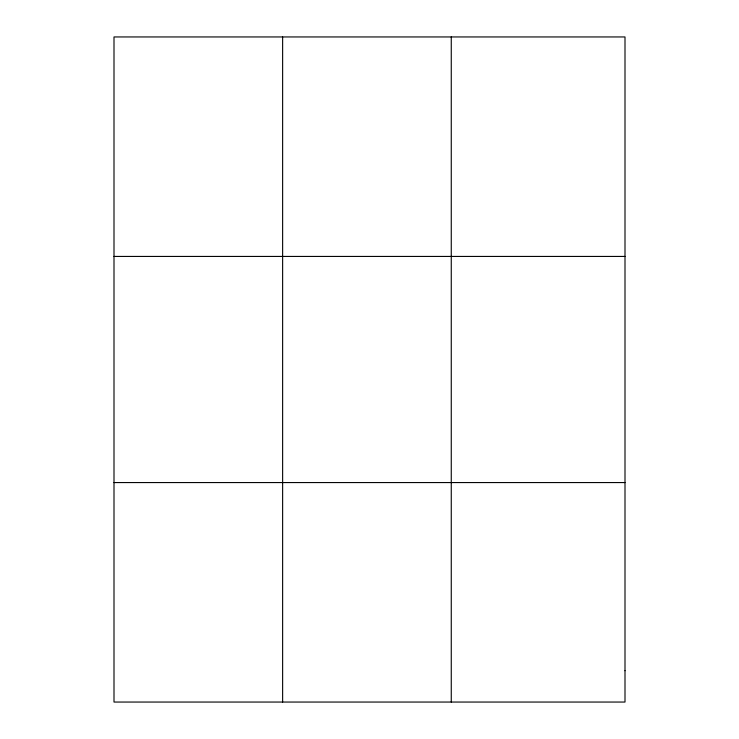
<?xml version="1.0" encoding="UTF-8"?>
<svg xmlns="http://www.w3.org/2000/svg" width="739" height="739" viewBox="0 0 739 739"><rect width="100%" height="100%" fill="white"/><g stroke="black" fill="none" stroke-linecap="round" stroke-linejoin="round"><path stroke-width="1.11" d="M282.631 702.05L282.631 36.95M451.261 702.05L451.261 36.95M114 256.433L625 256.433M114 482.567L625 482.567M625 670.698L625 702.05L114 702.05L114 36.95L625 36.95L625 670.698"/></g></svg>
